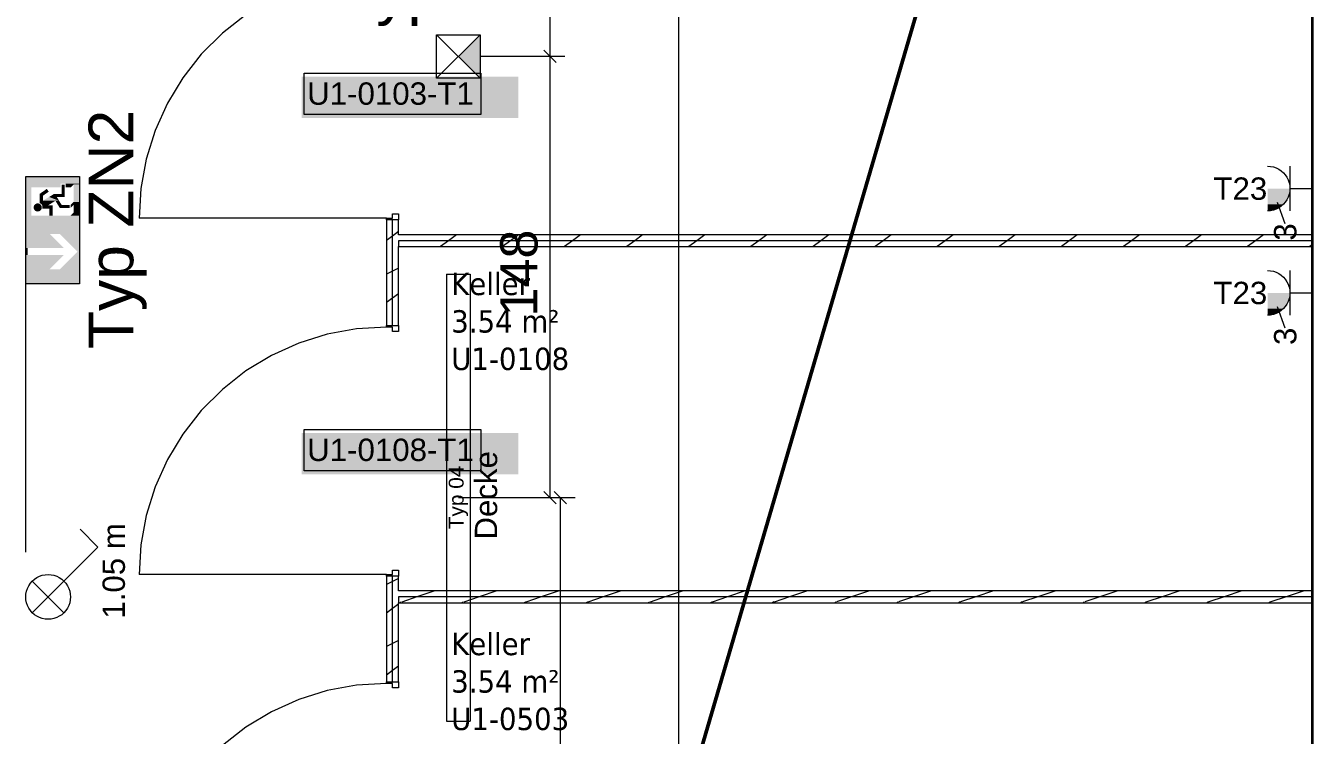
# Model space of a CAD drawing. Extents: x -1132 to 613, y -179 to 712.
# Drawn here: x -433.4 to -347.1, y 432.6 to 480.2 of the extents above; entities that cross this region are included whole.
import ezdxf
from ezdxf.lldxf.tags import DXFTag

# ---------------------------------------------------------------- set-up
doc = ezdxf.new("R2010")
doc.units = 0
doc.layers.get('0').update_dxf_attribs({"lineweight": 13})
for name, color, linetype, lineweight in [('A-AREA-____-IDEN', 7, 'Continuous', 5), ('A-DOOR-____-IDEN', 7, 'Continuous', 5), ('A-DOOR-____-OTLN', 7, 'Continuous', 9), ('A-DOOR-FRAM-MCUT', 7, 'Continuous', 9), ('A-DOOR-OPNG-OTLN', 7, 'Continuous', 9), ('A-WALL-____-MCUT', 7, 'Continuous', 35), ('A-WALL-____-PATT', 7, 'Continuous', 35), ('A-WALL-FNSH-MCUT', 7, 'Continuous', 35), ('S-GRID-____-OTLN', 7, 'Continuous', 5)]:
    doc.layers.add(name, color=color, linetype=linetype, lineweight=lineweight)
for name, color, linetype, lineweight, true_color in [('EL01_VVV_Mass', 7, 'Continuous', 13, 0xb2b200), ('EL01_WAN_Kraft', 1, 'Continuous', 13, 0xff0000), ('EL01_WAN_Leuchten', 7, 'Continuous', 13, 0x0080ff), ('EL01_WAN_Leuchtentyp', 7, 'Continuous', 13, 0x0099ff), ('EL01_WAN_Licht', 7, 'Continuous', 13, 0x0080ff), ('EL01_WAN_Notbeleuchtungen', 7, 'Continuous', 13, 0x009900), ('EL01_WAN_Notbeleuchtungentyp', 7, 'Continuous', 13, 0x009900), ('X_Geometrie', 3, 'Continuous', 50, 0x00ff00)]:
    doc.layers.add(name, color=color, linetype=linetype, lineweight=lineweight, true_color=true_color)
doc.styles.get("Standard").update_dxf_attribs({"font": 'arial.ttf'})
tags = doc.linetypes.add('_Rasterlinie_', pattern=[0.375, 0.2, -0.05, 0.075, -0.05]).pattern_tags.tags
tags[10:11] = [DXFTag(74, 4), DXFTag(75, 0), DXFTag(340, '0'), DXFTag(46, 1.0), DXFTag(50, 0.0), DXFTag(44, 0.0), DXFTag(45, 0.0)]
tags[8:9] = [DXFTag(74, 4), DXFTag(75, 0), DXFTag(340, '0'), DXFTag(46, 1.0), DXFTag(50, 0.0), DXFTag(44, 0.0), DXFTag(45, 0.0)]
tags[6:7] = [DXFTag(74, 4), DXFTag(75, 0), DXFTag(340, '0'), DXFTag(46, 1.0), DXFTag(50, 0.0), DXFTag(44, 0.0), DXFTag(45, 0.0)]
tags[4:5] = [DXFTag(74, 4), DXFTag(75, 0), DXFTag(340, '0'), DXFTag(46, 1.0), DXFTag(50, 0.0), DXFTag(44, 0.0), DXFTag(45, 0.0)]
tags = doc.linetypes.add('Strich Punkt fein', pattern=[0.2, 0.1, -0.05, 0, -0.05]).pattern_tags.tags
tags[10:11] = [DXFTag(74, 4), DXFTag(75, 0), DXFTag(340, '0'), DXFTag(46, 1.0), DXFTag(50, 0.0), DXFTag(44, 0.0), DXFTag(45, 0.0)]
tags[8:9] = [DXFTag(74, 4), DXFTag(75, 0), DXFTag(340, '0'), DXFTag(46, 1.0), DXFTag(50, 0.0), DXFTag(44, 0.0), DXFTag(45, 0.0)]
tags[6:7] = [DXFTag(74, 4), DXFTag(75, 0), DXFTag(340, '0'), DXFTag(46, 1.0), DXFTag(50, 0.0), DXFTag(44, 0.0), DXFTag(45, 0.0)]
tags[4:5] = [DXFTag(74, 4), DXFTag(75, 0), DXFTag(340, '0'), DXFTag(46, 1.0), DXFTag(50, 0.0), DXFTag(44, 0.0), DXFTag(45, 0.0)]

# ---------------------------------------------------------------- blocks, each defined once
blk = doc.blocks.new('Referenz-A0UNPDE96I', base_point=(-1115.886, -117.372))
at = {"layer": 'A-DOOR-____-IDEN', "color": 0, "linetype": 'Continuous', "ltscale": 0.13}
for p, q in [((-414.736, 477.015), (-402.896, 477.015)), ((-414.736, 474.235), (-414.736, 477.015)), ((-402.896, 477.015), (-402.896, 474.235)), ((-402.896, 474.235), (-414.736, 474.235)), ((-414.736, 453.115), (-402.896, 453.115)), ((-414.736, 450.335), (-414.736, 453.115)), ((-402.896, 453.115), (-402.896, 450.335)), ((-402.896, 450.335), (-414.736, 450.335))]:
    blk.add_line(p, q, dxfattribs=at)
at = {"layer": 'A-DOOR-____-IDEN', "color": 7, "linetype": 'Continuous', "ltscale": 0.13, "true_color": 0xffffff}
for points in [[(-414.911, 474.012), (-400.372, 474.012), (-414.911, 476.771)], [(-400.372, 474.012), (-414.911, 476.771), (-400.372, 476.771)], [(-414.911, 450.112), (-400.372, 450.112), (-414.911, 452.871)], [(-400.372, 450.112), (-414.911, 452.871), (-400.372, 452.871)]]:
    blk.add_solid(points, dxfattribs=at)
at = {"layer": 'A-DOOR-____-OTLN', "color": 0, "linetype": 'Strich Punkt fein', "ltscale": 0.13}
blk.add_line((-433.415, 444.878), (-433.415, 462.878), dxfattribs=at)
at = {"layer": 'A-DOOR-FRAM-MCUT', "color": 0, "linetype": 'Continuous', "ltscale": 0.13}
for p, q in [((-409.215, 467.278), (-408.815, 467.278)), ((-409.215, 467.178), (-409.215, 467.278)), ((-408.415, 467.178), (-409.215, 467.178)), ((-408.815, 467.578), (-408.415, 467.578)), ((-408.815, 467.278), (-408.815, 467.578)), ((-408.415, 467.578), (-408.415, 467.178)), ((-409.215, 460.078), (-408.415, 460.078)), ((-409.215, 459.978), (-409.215, 460.078)), ((-408.415, 460.078), (-408.415, 459.678)), ((-408.815, 459.978), (-409.215, 459.978)), ((-408.815, 459.678), (-408.815, 459.978)), ((-408.415, 459.678), (-408.815, 459.678)), ((-408.815, 443.678), (-408.415, 443.678)), ((-408.815, 443.378), (-408.815, 443.678)), ((-408.415, 443.678), (-408.415, 443.278)), ((-409.215, 443.378), (-408.815, 443.378)), ((-409.215, 443.278), (-409.215, 443.378)), ((-408.415, 443.278), (-409.215, 443.278)), ((-409.215, 436.178), (-408.415, 436.178)), ((-409.215, 436.078), (-409.215, 436.178)), ((-408.815, 436.078), (-409.215, 436.078)), ((-408.815, 435.778), (-408.815, 436.078)), ((-408.415, 436.178), (-408.415, 435.778)), ((-408.415, 435.778), (-408.815, 435.778))]:
    blk.add_line(p, q, dxfattribs=at)
at = {"layer": 'A-DOOR-OPNG-OTLN', "color": 0, "linetype": 'Continuous', "ltscale": 0.13}
for p, q in [((-418.645, 480.94), (-420.222, 479.704)), ((-420.222, 479.704), (-421.64, 478.286)), ((-421.64, 478.286), (-422.876, 476.708)), ((-422.876, 476.708), (-423.913, 474.993)), ((-423.913, 474.993), (-424.736, 473.165)), ((-424.736, 473.165), (-425.332, 471.251)), ((-425.332, 471.251), (-425.694, 469.279)), ((-425.694, 469.279), (-425.815, 467.278)), ((-409.215, 467.278), (-425.815, 467.278)), ((-413.187, 459.496), (-415.101, 458.9)), ((-411.216, 459.857), (-413.187, 459.496)), ((-409.215, 459.978), (-411.216, 459.857)), ((-415.101, 458.9), (-416.929, 458.077)), ((-416.929, 458.077), (-418.645, 457.04)), ((-418.645, 457.04), (-420.222, 455.804)), ((-420.222, 455.804), (-421.64, 454.386)), ((-421.64, 454.386), (-422.876, 452.808)), ((-422.876, 452.808), (-423.913, 451.093)), ((-423.913, 451.093), (-424.736, 449.265)), ((-424.736, 449.265), (-425.332, 447.351)), ((-425.332, 447.351), (-425.694, 445.379)), ((-425.694, 445.379), (-425.815, 443.378)), ((-409.215, 443.378), (-425.815, 443.378)), ((-411.216, 435.957), (-413.187, 435.596)), ((-409.215, 436.078), (-411.216, 435.957)), ((-415.101, 435), (-416.929, 434.177)), ((-413.187, 435.596), (-415.101, 435)), ((-416.929, 434.177), (-418.645, 433.14)), ((-418.645, 433.14), (-420.222, 431.904))]:
    blk.add_line(p, q, dxfattribs=at)
at = {"layer": 'A-WALL-____-MCUT', "color": 0, "linetype": 'Continuous', "ltscale": 0.35}
for p, q in [((-347.115, 555.478), (-347.115, 466.178)), ((-347.115, 466.178), (-347.115, 370.578))]:
    blk.add_line(p, q, dxfattribs=at)
at = {"layer": 'A-WALL-____-MCUT', "color": 0, "linetype": 'Continuous', "lineweight": 9, "ltscale": 0.13}
for p, q in [((-408.815, 460.078), (-408.815, 467.178)), ((-347.115, 465.778), (-408.415, 465.778)), ((-408.415, 465.778), (-408.415, 465.378)), ((-408.815, 436.178), (-408.815, 443.278)), ((-347.115, 441.878), (-408.415, 441.878)), ((-408.415, 441.878), (-408.415, 441.478))]:
    blk.add_line(p, q, dxfattribs=at)
at = {"layer": 'A-WALL-____-PATT', "color": 0, "linetype": 'Continuous', "lineweight": 9, "ltscale": 0.13}
for p, q in [((-408.815, 466.087), (-409.215, 465.787)), ((-408.415, 466.387), (-408.815, 466.087)), ((-404.528, 466.178), (-405.061, 465.778)), ((-400.363, 466.178), (-400.896, 465.778)), ((-396.198, 466.178), (-396.731, 465.778)), ((-392.033, 466.178), (-392.566, 465.778)), ((-387.868, 466.178), (-388.401, 465.778)), ((-383.703, 466.178), (-384.236, 465.778)), ((-379.538, 466.178), (-380.071, 465.778)), ((-375.373, 466.178), (-375.906, 465.778)), ((-371.208, 466.178), (-371.741, 465.778)), ((-367.043, 466.178), (-367.576, 465.778)), ((-362.878, 466.178), (-363.411, 465.778)), ((-358.713, 466.178), (-359.246, 465.778)), ((-354.548, 466.178), (-355.081, 465.778)), ((-350.383, 466.178), (-350.916, 465.778)), ((-405.061, 465.778), (-405.595, 465.378)), ((-400.896, 465.778), (-401.43, 465.378)), ((-396.731, 465.778), (-397.265, 465.378)), ((-392.566, 465.778), (-393.1, 465.378)), ((-388.401, 465.778), (-388.935, 465.378)), ((-384.236, 465.778), (-384.77, 465.378)), ((-380.071, 465.778), (-380.605, 465.378)), ((-375.906, 465.778), (-376.44, 465.378)), ((-371.741, 465.778), (-372.275, 465.378)), ((-367.576, 465.778), (-368.11, 465.378)), ((-363.411, 465.778), (-363.945, 465.378)), ((-359.246, 465.778), (-359.78, 465.378)), ((-355.081, 465.778), (-355.615, 465.378)), ((-350.916, 465.778), (-351.45, 465.378)), ((-347.115, 465.506), (-347.285, 465.378)), ((-408.815, 463.735), (-409.215, 463.535)), ((-408.415, 463.935), (-408.815, 463.735)), ((-408.815, 461.922), (-409.215, 461.622)), ((-408.415, 462.222), (-408.815, 461.922)), ((-408.815, 442.911), (-409.215, 442.711)), ((-408.415, 443.111), (-408.815, 442.911)), ((-407.171, 441.878), (-408.196, 441.537)), ((-405.971, 442.278), (-407.171, 441.878)), ((-403.006, 441.878), (-404.031, 441.537)), ((-401.806, 442.278), (-403.006, 441.878)), ((-398.842, 441.878), (-399.866, 441.537)), ((-397.642, 442.278), (-398.842, 441.878)), ((-394.677, 441.878), (-395.701, 441.537)), ((-393.477, 442.278), (-394.677, 441.878)), ((-390.512, 441.878), (-391.536, 441.537)), ((-389.312, 442.278), (-390.512, 441.878)), ((-386.347, 441.878), (-387.37, 441.537)), ((-385.147, 442.278), (-386.347, 441.878)), ((-382.183, 441.878), (-383.205, 441.537)), ((-380.983, 442.278), (-382.183, 441.878)), ((-378.018, 441.878), (-379.04, 441.538)), ((-376.818, 442.278), (-378.018, 441.878)), ((-373.853, 441.878), (-374.875, 441.538)), ((-372.653, 442.278), (-373.853, 441.878)), ((-369.689, 441.878), (-370.71, 441.538)), ((-368.489, 442.278), (-369.689, 441.878)), ((-365.524, 441.878), (-366.545, 441.538)), ((-364.324, 442.278), (-365.524, 441.878)), ((-361.359, 441.878), (-362.38, 441.538)), ((-360.159, 442.278), (-361.359, 441.878)), ((-357.194, 441.878), (-358.215, 441.538)), ((-355.994, 442.278), (-357.194, 441.878)), ((-353.03, 441.878), (-354.05, 441.538)), ((-351.83, 442.278), (-353.03, 441.878)), ((-348.865, 441.878), (-349.885, 441.538)), ((-347.665, 442.278), (-348.865, 441.878)), ((-408.815, 441.097), (-409.215, 440.797)), ((-408.415, 441.397), (-408.815, 441.097)), ((-408.229, 441.536), (-408.306, 441.478)), ((-404.064, 441.537), (-404.141, 441.478)), ((-399.898, 441.537), (-399.976, 441.478)), ((-395.733, 441.537), (-395.811, 441.478)), ((-391.568, 441.537), (-391.646, 441.478)), ((-387.402, 441.537), (-387.481, 441.478)), ((-383.237, 441.538), (-383.316, 441.478)), ((-379.072, 441.538), (-379.151, 441.478)), ((-374.906, 441.538), (-374.986, 441.478)), ((-370.741, 441.538), (-370.821, 441.478)), ((-366.576, 441.539), (-366.656, 441.478)), ((-362.41, 441.539), (-362.491, 441.478)), ((-358.245, 441.539), (-358.326, 441.478)), ((-354.08, 441.539), (-354.161, 441.478)), ((-349.914, 441.54), (-349.996, 441.478)), ((-408.815, 438.746), (-409.215, 438.546)), ((-408.415, 438.946), (-408.815, 438.746)), ((-408.815, 436.932), (-409.215, 436.632)), ((-408.415, 437.232), (-408.815, 436.932))]:
    blk.add_line(p, q, dxfattribs=at)
at = {"layer": 'A-WALL-FNSH-MCUT', "color": 0, "linetype": 'Continuous', "lineweight": 9, "ltscale": 0.13}
for p, q in [((-409.215, 467.178), (-409.215, 460.078)), ((-408.415, 467.178), (-409.215, 467.178)), ((-408.415, 466.178), (-408.415, 467.178)), ((-347.115, 466.178), (-408.415, 466.178)), ((-408.415, 460.078), (-408.415, 465.378)), ((-408.415, 465.378), (-347.115, 465.378)), ((-409.215, 460.078), (-408.415, 460.078)), ((-409.215, 443.278), (-409.215, 436.178)), ((-408.415, 443.278), (-409.215, 443.278)), ((-408.415, 442.278), (-408.415, 443.278)), ((-347.115, 442.278), (-408.415, 442.278)), ((-408.415, 436.178), (-408.415, 441.478)), ((-408.415, 441.478), (-347.115, 441.478)), ((-409.215, 436.178), (-408.415, 436.178))]:
    blk.add_line(p, q, dxfattribs=at)
at = {"layer": 'S-GRID-____-OTLN', "color": 0, "linetype": '_Rasterlinie_', "ltscale": 0.13}
blk.add_line((-389.615, -113.603), (-389.615, 631.478), dxfattribs=at)
at = {"layer": 'X_Geometrie', "color": 0, "linetype": 'Continuous', "ltscale": 0.5}
blk.add_line((-426.566, 300.164), (-354.642, 546.044), dxfattribs=at)
at = {"layer": 'A-AREA-____-IDEN', "color": 0, "linetype": 'Continuous', "ltscale": 0.13, "char_height": 1.5, "attachment_point": 1}
for s, insert in [('{\\W0.9;\\fVerdana;Keller}', (-404.875, 463.628)), ('{\\W0.9;\\fVerdana;3.54 m²}', (-404.875, 461.114)), ('{\\W0.9;\\fVerdana;U1-0108}', (-404.875, 458.601)), ('{\\W0.9;\\fVerdana;Keller}', (-404.875, 439.473)), ('{\\W0.9;\\fVerdana;3.54 m²}', (-404.875, 436.96)), ('{\\W0.9;\\fVerdana;U1-0503}', (-404.875, 434.446))]:
    blk.add_mtext(s, dxfattribs=dict(at, insert=insert))
at = {"layer": 'A-DOOR-____-IDEN', "color": 0, "linetype": 'Continuous', "ltscale": 0.13, "char_height": 1.5, "attachment_point": 1}
for s, insert in [('{\\fArial;U1-0103-T1}', (-414.536, 476.396)), ('{\\fArial;U1-0108-T1}', (-414.536, 452.496))]:
    blk.add_mtext(s, dxfattribs=dict(at, insert=insert))
blk = doc.blocks.new('Maß-A0UNPDVH6I', base_point=(-404.395, 388.176))
at = {"color": 0, "lineweight": -2}
for p, q in [((-397.141, 448.12), (-397.968, 448.947)), ((-396.554, 448.534), (-404.395, 448.534)), ((-397.554, 448.534), (-397.554, 388.59)), ((-396.554, 388.59), (-404.395, 388.59)), ((-397.141, 388.176), (-397.968, 389.003))]:
    blk.add_line(p, q, dxfattribs=at)
at = {"color": 0, "lineweight": -2, "insert": (-400.888, 415.805), "char_height": 2.5, "attachment_point": 1, "rotation": 90}
blk.add_mtext('{\\fArial;300}', dxfattribs=at)
blk = doc.blocks.new('Maß-A0UNPE516I', base_point=(-404.395, 477.722))
at = {"color": 0, "lineweight": -2}
for p, q in [((-397.254, 507.742), (-404.395, 507.742)), ((-397.841, 507.328), (-398.668, 508.155)), ((-398.254, 507.742), (-398.254, 478.136)), ((-397.254, 478.136), (-402.935, 478.136)), ((-397.841, 477.722), (-398.668, 478.549))]:
    blk.add_line(p, q, dxfattribs=at)
at = {"color": 0, "lineweight": -2, "insert": (-401.588, 490.295), "char_height": 2.5, "attachment_point": 1, "rotation": 90}
blk.add_mtext('{\\fArial;148}', dxfattribs=at)
blk = doc.blocks.new('RZL-Decke_ Unten-A0UNPF656I', base_point=(-433.413, 462.878))
at = {"color": 0, "lineweight": -2}
for p, q in [((-433.413, 462.878), (-433.413, 470.078)), ((-433.413, 470.078), (-429.813, 470.078)), ((-429.813, 470.078), (-429.813, 462.878)), ((-429.813, 462.878), (-433.413, 462.878))]:
    blk.add_line(p, q, dxfattribs=at)
for points in [[(-433.413, 469.595), (-429.813, 469.595), (-433.413, 470.078)], [(-429.813, 469.595), (-433.413, 470.078), (-429.813, 470.078)], [(-433.413, 469.356), (-431.075, 469.356), (-433.413, 469.595)], [(-431.075, 469.356), (-433.413, 469.595), (-431.075, 469.595)], [(-431.012, 468.912), (-430.799, 468.912), (-431.012, 469.532)], [(-430.799, 468.912), (-431.012, 469.532), (-430.799, 469.532)], [(-430.736, 469.558), (-429.813, 469.558), (-430.736, 469.595)], [(-429.813, 469.558), (-430.736, 469.595), (-429.813, 469.595)], [(-430.736, 469.356), (-430.401, 469.356), (-430.736, 469.558)], [(-430.401, 469.356), (-430.736, 469.558), (-430.199, 469.558)], [(-430.199, 468.382), (-429.813, 468.382), (-430.199, 469.558)], [(-429.813, 468.382), (-430.199, 469.558), (-429.813, 469.558)], [(-433.413, 467.464), (-433.034, 467.464), (-433.413, 469.356)], [(-433.034, 467.464), (-433.413, 469.356), (-433.034, 469.356)], [(-432.479, 468.919), (-432.082, 468.919), (-432.271, 469.063)], [(-432.479, 468.791), (-432.267, 468.791), (-432.479, 468.919)], [(-432.267, 468.791), (-432.479, 468.919), (-432.082, 468.919)], [(-432.479, 468.45), (-432.267, 468.45), (-432.479, 468.791)], [(-432.267, 468.45), (-432.479, 468.791), (-432.267, 468.791)], [(-432.271, 469.063), (-431.873, 469.063), (-432.001, 469.25)], [(-432.082, 468.919), (-432.271, 469.063), (-431.873, 469.063)], [(-432.26, 468.454), (-431.175, 468.454), (-431.845, 468.71)], [(-431.845, 468.71), (-430.799, 468.71), (-431.516, 468.912)], [(-431.175, 468.454), (-431.845, 468.71), (-431.331, 468.71)], [(-430.799, 468.71), (-431.516, 468.912), (-430.799, 468.912)], [(-432.338, 468.007), (-432.885, 468.007), (-432.347, 468.078)], [(-432.885, 468.007), (-432.347, 468.078), (-432.876, 468.078)], [(-432.876, 467.936), (-432.338, 468.007), (-432.885, 468.007)], [(-432.347, 468.078), (-432.876, 468.078), (-432.375, 468.144)], [(-432.876, 468.078), (-432.375, 468.144), (-432.848, 468.144)], [(-432.347, 467.936), (-432.876, 467.936), (-432.338, 468.007)], [(-432.848, 467.87), (-432.347, 467.936), (-432.876, 467.936)], [(-432.375, 468.144), (-432.848, 468.144), (-432.418, 468.201)], [(-432.848, 468.144), (-432.418, 468.201), (-432.805, 468.201)], [(-432.375, 467.87), (-432.848, 467.87), (-432.347, 467.936)], [(-432.805, 467.814), (-432.375, 467.87), (-432.848, 467.87)], [(-432.418, 468.201), (-432.805, 468.201), (-432.475, 468.244)], [(-432.805, 468.201), (-432.475, 468.244), (-432.748, 468.244)], [(-432.418, 467.814), (-432.805, 467.814), (-432.375, 467.87)], [(-432.748, 467.77), (-432.418, 467.814), (-432.805, 467.814)], [(-432.475, 468.244), (-432.748, 468.244), (-432.541, 468.271)], [(-432.748, 468.244), (-432.541, 468.271), (-432.682, 468.271)], [(-432.475, 467.77), (-432.748, 467.77), (-432.418, 467.814)], [(-432.682, 467.743), (-432.475, 467.77), (-432.748, 467.77)], [(-432.541, 468.271), (-432.682, 468.271), (-432.611, 468.281)], [(-432.541, 467.743), (-432.682, 467.743), (-432.475, 467.77)], [(-432.479, 468.301), (-431.67, 468.301), (-432.479, 468.45)], [(-431.67, 468.301), (-432.479, 468.45), (-431.43, 468.45)], [(-432.406, 468.262), (-431.732, 468.262), (-432.479, 468.301)], [(-431.732, 468.262), (-432.479, 468.301), (-431.67, 468.301)], [(-432.358, 468.22), (-431.8, 468.22), (-432.406, 468.262)], [(-431.8, 468.22), (-432.406, 468.262), (-431.732, 468.262)], [(-432.319, 468.16), (-431.897, 468.16), (-432.358, 468.22)], [(-431.897, 468.16), (-432.358, 468.22), (-431.8, 468.22)], [(-432.313, 468.144), (-431.922, 468.144), (-432.319, 468.16)], [(-431.922, 468.144), (-432.319, 468.16), (-431.897, 468.16)], [(-432.301, 468.115), (-431.601, 468.115), (-432.313, 468.144)], [(-431.601, 468.115), (-432.313, 468.144), (-431.601, 468.144)], [(-432.299, 467.917), (-431.601, 467.917), (-432.301, 468.115)], [(-431.601, 467.917), (-432.301, 468.115), (-431.601, 468.115)], [(-432.267, 468.45), (-431.43, 468.45), (-432.26, 468.454)], [(-431.43, 468.45), (-432.26, 468.454), (-431.424, 468.454)], [(-431.831, 467.464), (-431.601, 467.464), (-431.831, 467.917)], [(-431.601, 467.464), (-431.831, 467.917), (-431.601, 467.917)], [(-431.255, 468.179), (-431.007, 468.179), (-431.424, 468.454)], [(-431.007, 468.179), (-431.424, 468.454), (-431.175, 468.454)], [(-431.133, 467.981), (-430.462, 467.981), (-431.255, 468.179)], [(-430.462, 467.981), (-431.255, 468.179), (-430.462, 468.179)], [(-430.203, 468.179), (-430.401, 468.179), (-430.199, 468.183)], [(-430.401, 468.179), (-430.199, 468.183), (-430.397, 468.183)], [(-430.401, 467.981), (-430.203, 468.179), (-430.401, 468.179)], [(-430.397, 468.183), (-429.813, 468.183), (-430.199, 468.382)], [(-429.813, 468.183), (-430.199, 468.382), (-429.813, 468.382)], [(-430.199, 467.666), (-429.813, 467.666), (-430.199, 468.183)], [(-429.813, 467.666), (-430.199, 468.183), (-429.813, 468.183)], [(-433.413, 466.478), (-429.813, 466.478), (-433.413, 467.464)], [(-429.813, 466.478), (-433.413, 467.464), (-429.813, 467.464)], [(-432.611, 467.734), (-432.541, 467.743), (-432.682, 467.743)], [(-430.401, 467.464), (-429.813, 467.464), (-430.199, 467.666)], [(-429.813, 467.464), (-430.199, 467.666), (-429.813, 467.666)], [(-433.413, 466.237), (-429.813, 466.237), (-433.413, 466.478)], [(-429.813, 466.237), (-433.413, 466.478), (-429.813, 466.478)], [(-433.413, 465.288), (-430.861, 465.288), (-433.413, 466.237)], [(-430.861, 465.288), (-433.413, 466.237), (-431.811, 466.237)], [(-429.943, 465.048), (-429.813, 465.048), (-431.132, 466.237)], [(-429.813, 465.048), (-431.132, 466.237), (-429.813, 466.237)], [(-433.413, 464.808), (-433.283, 464.808), (-433.413, 465.288)], [(-433.283, 464.808), (-433.413, 465.288), (-433.283, 465.288)], [(-433.413, 463.859), (-431.811, 463.859), (-433.413, 464.808)], [(-431.811, 463.859), (-433.413, 464.808), (-430.861, 464.808)], [(-431.132, 463.859), (-429.813, 463.859), (-429.943, 465.048)], [(-429.813, 463.859), (-429.943, 465.048), (-429.813, 465.048)], [(-433.413, 462.878), (-429.813, 462.878), (-433.413, 463.859)], [(-429.813, 462.878), (-433.413, 463.859), (-429.813, 463.859)]]:
    blk.add_solid(points, dxfattribs=at)
blk = doc.blocks.new('Bemerkung 1-A0UNPF676I', base_point=(-429.201, 458.497))
at = {"color": 0, "lineweight": -2, "insert": (-429.201, 458.497), "char_height": 3, "attachment_point": 1, "rotation": 90}
blk.add_mtext('{\\fArial;Typ ZN2}', dxfattribs=at)
blk = doc.blocks.new('Schalter_ Schema 0_ UP_ KL-A0UNPF8V6I', base_point=(-433.413, 440.378))
at = {"color": 0, "lineweight": -2}
for p, q in [((-428.57, 445.221), (-429.766, 446.417)), ((-430.852, 442.939), (-428.57, 445.221)), ((-433.212, 442.628), (-433.103, 442.791)), ((-433.103, 442.791), (-432.973, 442.939)), ((-432.973, 442.939), (-432.826, 443.068)), ((-430.852, 440.818), (-432.973, 442.939)), ((-430.852, 442.939), (-432.973, 440.818)), ((-432.826, 443.068), (-432.663, 443.177)), ((-432.663, 443.177), (-432.487, 443.264)), ((-432.487, 443.264), (-432.301, 443.327)), ((-432.301, 443.327), (-432.108, 443.365)), ((-432.108, 443.365), (-431.913, 443.378)), ((-431.913, 443.378), (-431.717, 443.365)), ((-431.717, 443.365), (-431.524, 443.327)), ((-431.524, 443.327), (-431.339, 443.264)), ((-431.339, 443.264), (-431.163, 443.177)), ((-431.163, 443.177), (-431, 443.068)), ((-431, 443.068), (-430.852, 442.939)), ((-430.852, 442.939), (-430.723, 442.791)), ((-430.723, 442.791), (-430.614, 442.628)), ((-433.413, 441.878), (-433.4, 442.074)), ((-433.4, 441.682), (-433.413, 441.878)), ((-433.4, 442.074), (-433.362, 442.266)), ((-433.362, 442.266), (-433.298, 442.452)), ((-433.298, 442.452), (-433.212, 442.628)), ((-430.614, 442.628), (-430.527, 442.452)), ((-430.527, 442.452), (-430.464, 442.266)), ((-430.464, 442.266), (-430.425, 442.074)), ((-430.425, 442.074), (-430.413, 441.878)), ((-430.413, 441.878), (-430.425, 441.682)), ((-433.362, 441.49), (-433.4, 441.682)), ((-433.298, 441.304), (-433.362, 441.49)), ((-433.212, 441.128), (-433.298, 441.304)), ((-433.103, 440.965), (-433.212, 441.128)), ((-430.614, 441.128), (-430.723, 440.965)), ((-430.527, 441.304), (-430.614, 441.128)), ((-430.464, 441.49), (-430.527, 441.304)), ((-430.425, 441.682), (-430.464, 441.49)), ((-432.973, 440.818), (-433.103, 440.965)), ((-432.826, 440.688), (-432.973, 440.818)), ((-432.663, 440.579), (-432.826, 440.688)), ((-432.487, 440.492), (-432.663, 440.579)), ((-432.301, 440.429), (-432.487, 440.492)), ((-432.108, 440.391), (-432.301, 440.429)), ((-431.913, 440.378), (-432.108, 440.391)), ((-431.717, 440.391), (-431.913, 440.378)), ((-431.524, 440.429), (-431.717, 440.391)), ((-431.339, 440.492), (-431.524, 440.429)), ((-431.163, 440.579), (-431.339, 440.492)), ((-431, 440.688), (-431.163, 440.579)), ((-430.852, 440.818), (-431, 440.688)), ((-430.723, 440.965), (-430.852, 440.818))]:
    blk.add_line(p, q, dxfattribs=at)
blk = doc.blocks.new('Absolute Höhe-A0UNPF8X6I', base_point=(-428.261, 440.421))
at = {"color": 0, "lineweight": -2, "insert": (-428.261, 440.421), "char_height": 1.5, "attachment_point": 1, "rotation": 90}
blk.add_mtext('{\\fArial;1.05 m}', dxfattribs=at)
blk = doc.blocks.new('Steckdose T23_ AP_ 3-fach-A0UNPFFT6I', base_point=(-353.745, 458.779))
at = {"color": 0, "lineweight": -2}
for p, q in [((-350.113, 463.778), (-349.917, 463.765)), ((-349.917, 463.765), (-349.724, 463.727)), ((-349.724, 463.727), (-349.539, 463.664)), ((-349.539, 463.664), (-349.363, 463.577)), ((-349.363, 463.577), (-349.2, 463.468)), ((-349.2, 463.468), (-349.052, 463.339)), ((-348.613, 463.778), (-348.613, 460.778)), ((-349.052, 463.339), (-348.923, 463.191)), ((-348.923, 463.191), (-348.814, 463.028)), ((-348.814, 463.028), (-348.727, 462.852)), ((-348.727, 462.852), (-348.664, 462.666)), ((-348.664, 462.666), (-348.625, 462.474)), ((-348.664, 461.89), (-348.727, 461.704)), ((-348.625, 462.082), (-348.664, 461.89)), ((-348.625, 462.474), (-348.613, 462.278)), ((-348.613, 462.278), (-348.625, 462.082)), ((-348.613, 462.278), (-347.113, 462.278)), ((-349.539, 460.892), (-349.724, 460.829)), ((-349.363, 460.979), (-349.539, 460.892)), ((-349.466, 461.352), (-348.958, 459.936)), ((-349.2, 461.088), (-349.363, 460.979)), ((-349.052, 461.218), (-349.2, 461.088)), ((-348.923, 461.365), (-349.052, 461.218)), ((-348.814, 461.528), (-348.923, 461.365)), ((-348.727, 461.704), (-348.814, 461.528)), ((-349.917, 460.791), (-350.113, 460.778)), ((-349.724, 460.829), (-349.917, 460.791))]:
    blk.add_line(p, q, dxfattribs=at)
for points in [[(-348.664, 461.89), (-350.113, 461.89), (-348.613, 462.278)], [(-350.113, 461.89), (-348.613, 462.278), (-350.113, 462.278)], [(-348.814, 461.528), (-350.113, 461.528), (-348.664, 461.89)], [(-350.113, 461.528), (-348.664, 461.89), (-350.113, 461.89)], [(-349.052, 461.218), (-350.113, 461.218), (-348.814, 461.528)], [(-350.113, 461.218), (-348.814, 461.528), (-350.113, 461.528)], [(-349.363, 460.979), (-350.113, 460.979), (-349.052, 461.218)], [(-350.113, 460.979), (-349.052, 461.218), (-350.113, 461.218)], [(-349.724, 460.829), (-350.113, 460.829), (-349.363, 460.979)], [(-350.113, 460.829), (-349.363, 460.979), (-350.113, 460.979)], [(-350.113, 460.778), (-349.724, 460.829), (-350.113, 460.829)]]:
    blk.add_solid(points, dxfattribs=at)
at = {"color": 0, "lineweight": -2, "insert": (-353.745, 463.02), "char_height": 1.5, "attachment_point": 1}
blk.add_mtext('{\\fArial;T23}', dxfattribs=at)
at = {"color": 0, "lineweight": -2, "insert": (-349.682, 458.779), "char_height": 1.5, "attachment_point": 1, "rotation": 90}
blk.add_mtext('{\\fArial;3}', dxfattribs=at)
blk = doc.blocks.new('Maß-A0UNPFNZ6I', base_point=(-404.395, 448.12))
at = {"color": 0, "lineweight": -2}
for p, q in [((-397.254, 478.136), (-402.935, 478.136)), ((-397.841, 477.722), (-398.668, 478.549)), ((-398.254, 478.136), (-398.254, 448.534)), ((-397.841, 448.12), (-398.668, 448.947)), ((-397.254, 448.534), (-404.395, 448.534))]:
    blk.add_line(p, q, dxfattribs=at)
at = {"color": 0, "lineweight": -2, "insert": (-401.588, 460.691), "char_height": 2.5, "attachment_point": 1, "rotation": 90}
blk.add_mtext('{\\fArial;148}', dxfattribs=at)
blk = doc.blocks.new('LED-Langfeldleuchte 37W-A0UNPFVP6I', base_point=(-405.195, 433.534))
at = {"color": 0, "lineweight": -2}
for p, q in [((-405.195, 463.534), (-405.195, 433.534)), ((-405.195, 463.534), (-403.595, 463.534)), ((-403.595, 463.534), (-403.595, 433.534)), ((-405.195, 433.534), (-403.595, 433.534))]:
    blk.add_line(p, q, dxfattribs=at)
blk = doc.blocks.new('Bemerkung 1-A0UNPFVR6I', base_point=(-405.04, 446.417))
at = {"color": 0, "lineweight": -2, "insert": (-405.04, 446.417), "char_height": 1, "attachment_point": 1, "rotation": 90}
blk.add_mtext('{\\fArial;Typ 04}', dxfattribs=at)
blk = doc.blocks.new('Absolute Höhe-A0UNPFVT6I', base_point=(-403.292, 445.725))
at = {"color": 0, "lineweight": -2, "insert": (-403.292, 445.725), "char_height": 1.5, "attachment_point": 1, "rotation": 90}
blk.add_mtext('{\\fArial;Decke}', dxfattribs=at)
blk = doc.blocks.new('Steckdose T23_ AP_ 3-fach-A0UNPFVV6I', base_point=(-353.745, 465.779))
at = {"color": 0, "lineweight": -2}
for p, q in [((-350.113, 470.778), (-349.917, 470.765)), ((-349.917, 470.765), (-349.724, 470.727)), ((-349.724, 470.727), (-349.539, 470.664)), ((-349.539, 470.664), (-349.363, 470.577)), ((-349.363, 470.577), (-349.2, 470.468)), ((-349.2, 470.468), (-349.052, 470.339)), ((-349.052, 470.339), (-348.923, 470.191)), ((-348.613, 470.778), (-348.613, 467.778)), ((-348.923, 470.191), (-348.814, 470.028)), ((-348.814, 470.028), (-348.727, 469.852)), ((-348.727, 469.852), (-348.664, 469.666)), ((-348.664, 469.666), (-348.625, 469.474)), ((-348.625, 469.474), (-348.613, 469.278)), ((-348.727, 468.704), (-348.814, 468.528)), ((-348.664, 468.89), (-348.727, 468.704)), ((-348.625, 469.082), (-348.664, 468.89)), ((-348.613, 469.278), (-348.625, 469.082)), ((-348.613, 469.278), (-347.113, 469.278)), ((-349.917, 467.791), (-350.113, 467.778)), ((-349.724, 467.829), (-349.917, 467.791)), ((-349.539, 467.892), (-349.724, 467.829)), ((-349.363, 467.979), (-349.539, 467.892)), ((-349.466, 468.352), (-348.958, 466.936)), ((-349.2, 468.088), (-349.363, 467.979)), ((-349.052, 468.218), (-349.2, 468.088)), ((-348.923, 468.365), (-349.052, 468.218)), ((-348.814, 468.528), (-348.923, 468.365))]:
    blk.add_line(p, q, dxfattribs=at)
for points in [[(-348.664, 468.89), (-350.113, 468.89), (-348.613, 469.278)], [(-350.113, 468.89), (-348.613, 469.278), (-350.113, 469.278)], [(-348.814, 468.528), (-350.113, 468.528), (-348.664, 468.89)], [(-350.113, 468.528), (-348.664, 468.89), (-350.113, 468.89)], [(-349.052, 468.218), (-350.113, 468.218), (-348.814, 468.528)], [(-350.113, 468.218), (-348.814, 468.528), (-350.113, 468.528)], [(-349.363, 467.979), (-350.113, 467.979), (-349.052, 468.218)], [(-350.113, 467.979), (-349.052, 468.218), (-350.113, 468.218)], [(-349.724, 467.829), (-350.113, 467.829), (-349.363, 467.979)], [(-350.113, 467.829), (-349.363, 467.979), (-350.113, 467.979)], [(-350.113, 467.778), (-349.724, 467.829), (-350.113, 467.829)]]:
    blk.add_solid(points, dxfattribs=at)
at = {"color": 0, "lineweight": -2, "insert": (-353.745, 470.02), "char_height": 1.5, "attachment_point": 1}
blk.add_mtext('{\\fArial;T23}', dxfattribs=at)
at = {"color": 0, "lineweight": -2, "insert": (-349.682, 465.779), "char_height": 1.5, "attachment_point": 1, "rotation": 90}
blk.add_mtext('{\\fArial;3}', dxfattribs=at)
blk = doc.blocks.new('Notleuchte eckig-A0UNPG2H6I', base_point=(-405.854, 476.676))
at = {"color": 0, "lineweight": -2}
for p, q in [((-405.854, 479.595), (-402.935, 476.676)), ((-405.854, 476.676), (-402.935, 479.595)), ((-405.854, 476.676), (-405.854, 479.595)), ((-405.854, 479.595), (-402.935, 479.595)), ((-402.935, 479.595), (-402.935, 476.676)), ((-402.935, 476.676), (-405.854, 476.676))]:
    blk.add_line(p, q, dxfattribs=at)
for points in [[(-402.935, 478.136), (-404.395, 478.136), (-402.935, 479.595)], [(-402.935, 476.676), (-402.935, 478.136), (-404.395, 478.136)]]:
    blk.add_solid(points, dxfattribs=at)
blk = doc.blocks.new('Bemerkung 1-A0UNPG2J6I', base_point=(-412.458, 481.077))
at = {"color": 0, "lineweight": -2, "insert": (-412.458, 484.077), "char_height": 3, "attachment_point": 1}
blk.add_mtext('{\\fArial;Typ ZN1}', dxfattribs=at)

msp = doc.modelspace()

# ---------------------------------------------------------------- block references
at = {"color": 9, "lineweight": 25, "ltscale": 0.25, "true_color": 0xc0c0c0}
msp.add_blockref('Referenz-A0UNPDE96I', (-1115.886, -117.372), dxfattribs=at)
at = {"layer": 'EL01_VVV_Mass', "linetype": 'Continuous', "ltscale": 0.13}
for name, p in [('Maß-A0UNPE516I', (-404.395, 477.722)), ('Maß-A0UNPFNZ6I', (-404.395, 448.12)), ('Maß-A0UNPDVH6I', (-404.395, 388.176))]:
    msp.add_blockref(name, p, dxfattribs=at)
at = {"layer": 'EL01_WAN_Kraft', "color": 1, "linetype": 'Continuous', "ltscale": 0.13, "true_color": 0xff0000}
for name, p in [('Steckdose T23_ AP_ 3-fach-A0UNPFVV6I', (-353.745, 465.779)), ('Steckdose T23_ AP_ 3-fach-A0UNPFFT6I', (-353.745, 458.779))]:
    msp.add_blockref(name, p, dxfattribs=at)
at = {"layer": 'EL01_WAN_Leuchten', "ltscale": 0.13}
for name, p in [('LED-Langfeldleuchte 37W-A0UNPFVP6I', (-405.195, 433.534)), ('Absolute Höhe-A0UNPFVT6I', (-403.292, 445.725))]:
    msp.add_blockref(name, p, dxfattribs=at)
at = {"layer": 'EL01_WAN_Leuchtentyp', "ltscale": 0.13}
msp.add_blockref('Bemerkung 1-A0UNPFVR6I', (-405.04, 446.417), dxfattribs=at)
at = {"layer": 'EL01_WAN_Licht', "linetype": 'Continuous', "ltscale": 0.13}
for name, p in [('Schalter_ Schema 0_ UP_ KL-A0UNPF8V6I', (-433.413, 440.378)), ('Absolute Höhe-A0UNPF8X6I', (-428.261, 440.421))]:
    msp.add_blockref(name, p, dxfattribs=at)
at = {"layer": 'EL01_WAN_Notbeleuchtungen', "linetype": 'Continuous', "ltscale": 0.13}
for name, p in [('Notleuchte eckig-A0UNPG2H6I', (-405.854, 476.676)), ('RZL-Decke_ Unten-A0UNPF656I', (-433.413, 462.878))]:
    msp.add_blockref(name, p, dxfattribs=at)
at = {"layer": 'EL01_WAN_Notbeleuchtungentyp', "linetype": 'Continuous', "ltscale": 0.13}
for name, p in [('Bemerkung 1-A0UNPG2J6I', (-412.458, 481.077)), ('Bemerkung 1-A0UNPF676I', (-429.201, 458.497))]:
    msp.add_blockref(name, p, dxfattribs=at)

doc.saveas('drawing.dxf')
